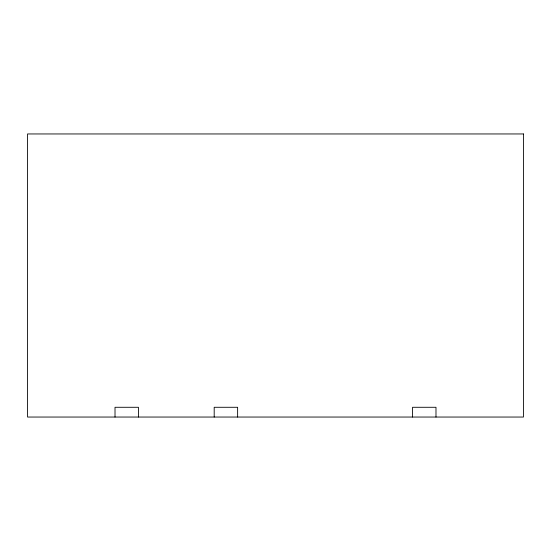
<?xml version="1.0" encoding="UTF-8"?>
<svg xmlns="http://www.w3.org/2000/svg" width="551" height="551" viewBox="0 0 551 551"><rect width="100%" height="100%" fill="white"/><g stroke="black" fill="none" stroke-linecap="round" stroke-linejoin="round"><path stroke-width="0.83" d="M435.986 417.045L435.986 407.285L412.554 407.285L412.554 417.045M237.626 417.045L237.626 407.285L214.194 407.285L214.194 417.045M138.446 417.045L138.446 407.285L115.014 407.285L115.014 417.045M523.45 133.955L27.55 133.955L27.55 417.045L523.45 417.045L523.45 133.955"/></g></svg>
